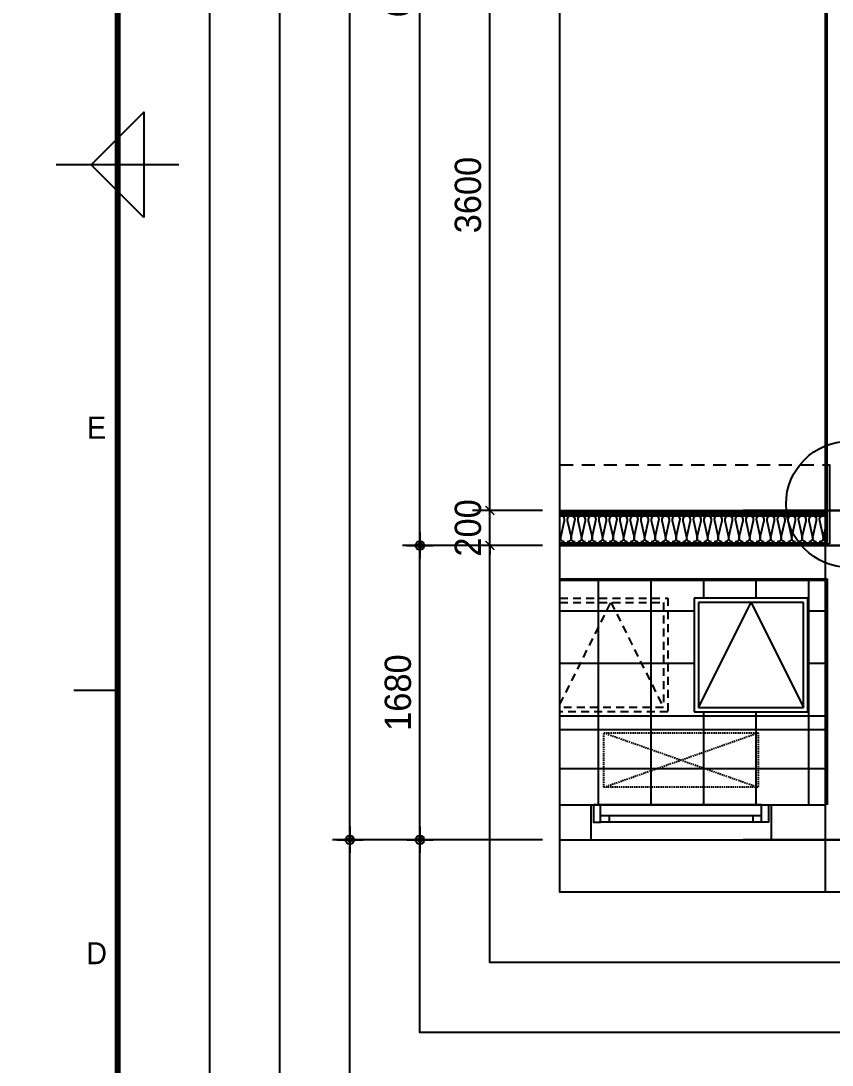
# Model space of a CAD drawing. Header units: millimetres. Extents: x -24416 to 92204, y -190080 to 23760.
# Drawn here: x 498 to 5131, y -150669 to -144708 of the extents above; entities that cross this region are included whole.
import ezdxf
from ezdxf.enums import TextEntityAlignment as Align
from ezdxf.xclip import XClip

# ---------------------------------------------------------------- set-up
doc = ezdxf.new("R2010")
doc.units = ezdxf.units.MM
doc.header["$LTSCALE"] = 50
doc.header["$XCLIPFRAME"] = 0
for name, pattern in [('AUDIT_D_220706163347-0', [0]), ('CEN', [62, 60, -1, 0, -1]), ('HD', [2.5, 1.5, -1]), ('HID', [2.5, 1.5, -1])]:
    doc.linetypes.add(name, pattern=pattern)
doc.layers.get('defpoints').update_dxf_attribs({"color": 139})
for name, color, linetype in [('A-ELE8', 8, 'Continuous'), ('AA-BORD-FORM', 7, 'Continuous'), ('AA-BORD-TEXT', 3, 'Continuous'), ('AA-XXXX-DIMS', 7, 'Continuous'), ('ARDM', 7, 'Continuous'), ('CEN_CON', 1, 'CEN'), ('CONC', 2, 'Continuous'), ('dan1', 7, 'HID'), ('DIM', 7, 'AUDIT_D_220706163347-0'), ('ELE3_CON', 7, 'Continuous'), ('ETC', 6, 'Continuous'), ('INS', 252, 'Continuous'), ('WAL_DRY', 7, 'Continuous'), ('WIN', 4, 'Continuous'), ('바닥타일', 8, 'Continuous')]:
    doc.layers.add(name, color=color, linetype=linetype)
doc.layers.add('Defpoint', color=135, linetype='Continuous', plot=False)
doc.layers.add('MC', color=135, linetype='Continuous', plot=False)
doc.styles.add('HAUD01', font='Dotum.ttf')
doc.styles.add('맑은고딕', font='malgun.ttf', dxfattribs={"width": 0.9})
doc.dimstyles.new('DIM-50', dxfattribs={"dimscale": 50, "dimtxt": 3, "dimasz": 1, "dimexe": 2, "dimexo": 2, "dimgap": 1, "dimtad": 1, "dimdec": 0, "dimzin": 0, "dimdsep": 46, "dimtxsty": '맑은고딕', "dimblk1": 'DIMDOT', "dimblk2": 'DIMDOT', "dimsah": 1, "dimcen": 0.09, "dimdle": 2, "dimclrd": 7, "dimclre": 7, "dimclrt": 3, "dimadec": 0, "dimazin": 0, "dimtfac": 1, "dimtdec": 0, "dimtix": 1, "dimtmove": 2, "dimatfit": 3, "dimldrblk": 'DIMDOT', "dimfxl": 1, "dimtolj": 1, "dimtzin": 0, "dimarcsym": 0})
doc.dimstyles.new('MCDIM-50', dxfattribs={"dimscale": 50, "dimtxt": 3, "dimasz": 1, "dimexe": 2, "dimexo": 2, "dimgap": 1, "dimtad": 1, "dimdec": 0, "dimzin": 0, "dimdsep": 46, "dimtxsty": '맑은고딕', "dimblk1": 'ARCHTICK', "dimblk2": 'ARCHTICK', "dimsah": 1, "dimcen": 0.09, "dimdle": 2, "dimclrd": 7, "dimclre": 7, "dimclrt": 3, "dimadec": 0, "dimazin": 0, "dimtfac": 1, "dimtdec": 0, "dimtix": 1, "dimtmove": 2, "dimatfit": 3, "dimldrblk": 'ARCHTICK', "dimfxl": 1, "dimtolj": 1, "dimtzin": 0, "dimarcsym": 0})

# ---------------------------------------------------------------- blocks, each defined once
blk = doc.blocks.new('XR-FORM 청주월명')
at = {"layer": 'AA-BORD-FORM', "color": 2}
for p, q in [((28, 297), (14, 297)), ((21, 237), (16, 237))]:
    blk.add_line(p, q, dxfattribs=at)
at = {"layer": 'AA-BORD-FORM', "color": 2, "const_width": 0.682}
blk.add_lwpolyline([(21, 17), (21, 577), (821, 577), (821, 17)], close=True, dxfattribs=at)
at = {"layer": 'AA-BORD-FORM', "color": 2}
blk.add_lwpolyline([(24, 291), (18, 297), (24, 303)], close=True, dxfattribs=at)
at = {"layer": 'AA-BORD-TEXT', "color": 7, "style": 'HAUD01'}
for s, p in [('E', (18.61, 267)), ('D', (18.61, 207))]:
    blk.add_text(s, height=2.5, dxfattribs=at).set_placement(p, align=Align.MIDDLE_CENTER)
blk = doc.blocks.new('실외기창_1000')
at = {"layer": 'WIN', "color": 8}
blk.add_line((960, 100), (40, 100), dxfattribs=at)
at = {"layer": 'WIN'}
for p, q in [((960, 36), (40, 36)), ((960, 0), (40, 0)), ((90, 36), (90, 0)), ((910, 36), (910, 0))]:
    blk.add_line(p, q, dxfattribs=at)
for points in [[(40, 100), (0, 100), (0, 0), (40, 0)], [(960, 100), (1000, 100), (1000, 0), (960, 0)]]:
    blk.add_lwpolyline(points, close=True, dxfattribs=at)
blk = doc.blocks.new('A$C24669fbc')
at = {"layer": 'Defpoint'}
blk.add_lwpolyline([(1650, 850), (0, 850), (0, 0), (1650, 0)], close=True, dxfattribs=at)
at = {"layer": 'ETC', "linetype": 'HD', "ltscale": 0.6}
for points in [[(100, 750), (750, 750), (750, 100), (100, 100)], [(125, 725), (725, 725), (725, 125), (125, 125)]]:
    blk.add_lwpolyline(points, close=True, dxfattribs=at)
blk.add_lwpolyline([(125, 125), (425, 725), (725, 125)], dxfattribs=at)
at = {"layer": 'ETC', "linetype": 'HD', "ltscale": 10}
for points in [[(1550, 750), (900, 750), (900, 100), (1550, 100)], [(1525, 725), (925, 725), (925, 125), (1525, 125)]]:
    blk.add_lwpolyline(points, close=True, dxfattribs=at)
blk.add_lwpolyline([(925, 125), (1225, 725), (1525, 125)], dxfattribs=at)
blk = doc.blocks.new('A$C8273e713')
at = {"layer": 'A-ELE8', "linetype": 'HID', "ltscale": 0.1}
for p, q in [((0, 310), (880, 0)), ((0, 0), (880, 310))]:
    blk.add_line(p, q, dxfattribs=at)
blk.add_lwpolyline([(0, 310), (880, 310), (880, 0), (0, 0)], close=True, dxfattribs=at)
blk = doc.blocks.new('insul1')
blk.add_lwpolyline([(0, 0, 0.480617), (0.146, 0.183), (0.004, 0.817, -1.249969), (0.296, 0.817), (0.154, 0.183, 0.480617), (0.3, 0, 0.480617)], format="xyb")
blk = doc.blocks.new('U-131A(기본)', base_point=(-95320.8, -158830.5))
at = {"layer": '바닥타일'}
h = blk.add_hatch(dxfattribs=at)
h.set_pattern_fill('_USER', color=256, scale=300, double=1, pattern_type=0)
h.set_pattern_definition([(0, (-296297.88, -137577.17), (0, 300), []), (90, (-296297.88, -137577.17), (-300, 2e-14), [])])
h.paths.add_polyline_path([(-94460.8, -157475.5), (-94760.8, -157475.5), (-94460.8, -158075.5)], flags=0)
h.paths.add_polyline_path([(-94460.8, -157475.5), (-94760.8, -157475.5), (-94460.8, -158075.5)], flags=0)
h.paths.add_polyline_path([(-95060.8, -158075.5), (-94460.8, -158075.5), (-94760.8, -157475.5)], flags=0)
h.paths.add_polyline_path([(-95085.8, -158100.5), (-94435.8, -158100.5), (-94435.8, -157450.5), (-95085.8, -157450.5)], flags=16)
h.paths.add_polyline_path([(-95060.8, -158075.5), (-94460.8, -158075.5), (-94760.8, -157475.5)], flags=0)
h.paths.add_polyline_path([(-95195.8, -157340.5), (-95195.8, -158630.5), (-93535.8, -158630.5), (-93535.8, -157340.5)])
at = {"layer": 'CEN_CON'}
for p, q in [((-93375.8, -157150.5), (-95925.8, -157150.5)), ((-80690.8, -158830.5), (-95925.8, -158830.5))]:
    blk.add_line(p, q, dxfattribs=at)
at = {"layer": 'CONC'}
for p, q in [((-95195.8, -156690.5), (-95195.8, -151150.5)), ((-93410.8, -157140.5), (-95208.8, -157140.5)), ((-93410.8, -157340.5), (-95195.8, -157340.5)), ((-95195.8, -157340.5), (-95195.8, -158630.5)), ((-94875.8, -158630.5), (-95185.8, -158630.5)), ((-94875.8, -158630.5), (-94875.8, -158830.5)), ((-93530.8, -158630.5), (-93845.8, -158630.5)), ((-93845.8, -158630.5), (-93845.8, -158830.5)), ((-94875.8, -158830.5), (-95320.8, -158830.5)), ((-93410.8, -158830.5), (-93845.8, -158830.5))]:
    blk.add_line(p, q, dxfattribs=at)
blk.add_lwpolyline([(-95195.8, -156690.5), (-95208.8, -156690.5), (-95208.8, -157140.5)], dxfattribs=at)
at = {"layer": 'dan1'}
blk.add_line((-91575.8, -156690.5), (-95195.8, -156690.5), dxfattribs=at)
at = {"layer": 'ELE3_CON'}
for p, q in [((-93845.8, -158630.5), (-94875.8, -158630.5)), ((-93845.8, -158830.5), (-94875.8, -158830.5))]:
    blk.add_line(p, q, dxfattribs=at)
at = {"layer": 'INS'}
for p, q in [((-95195.8, -157140.5), (-95195.8, -156690.5)), ((-93395.8, -156980.5), (-95195.8, -156980.5)), ((-93395.8, -157135.5), (-95195.8, -157135.5))]:
    blk.add_line(p, q, dxfattribs=at)
at = {"layer": 'MC'}
for p, q in [((-95185.8, -159130.5), (-95185.8, -148195.5)), ((-91265.8, -156950.5), (-95925.8, -156950.5))]:
    blk.add_line(p, q, dxfattribs=at)
at = {"layer": 'WAL_DRY'}
for p, q in [((-93395.8, -156960.5), (-95195.8, -156960.5)), ((-93395.8, -156970.5), (-95195.8, -156970.5))]:
    blk.add_line(p, q, dxfattribs=at)
at = {"xscale": -1}
blk.add_blockref('실외기창_1000', (-93860.8, -158730.5), dxfattribs=at)
at = {"layer": 'A-ELE8', "linetype": 'HID', "ltscale": 0.1, "xscale": -1}
blk.add_blockref('A$C8273e713', (-93920.8, -158530.5), dxfattribs=at)
at = {"layer": 'ETC', "linetype": 'HD', "ltscale": 10, "xscale": -1}
blk.add_blockref('A$C24669fbc', (-93535.8, -158200.5), dxfattribs=at)
at = {"layer": 'INS', "xscale": 150, "yscale": 150, "zscale": 150, "row_count": 1, "column_count": 30, "row_spacing": 0, "column_spacing": 60}
blk.add_blockref('insul1', (-95195.8, -157130.5), dxfattribs=at)
blk = doc.blocks.new('DIMDOT')
at = {"layer": 'AA-XXXX-DIMS'}
for p, q in [((0, -1.5), (0, 1.5)), ((-1.5, 0), (1.5, 0))]:
    blk.add_line(p, q, dxfattribs=at)
for radius in [0.5, 0.25]:
    blk.add_circle((0, 0), radius, dxfattribs=at)
blk = doc.blocks.new('*D412')
at = {"layer": 'defpoints', "color": 0, "transparency": 16777216}
for p in [(5863.7, -171462.4), (6663.7, -171462.4), (6663.7, -173142.4)]:
    blk.add_point(p, dxfattribs=at)
at = {"layer": 'DIM', "color": 7, "lineweight": -2, "transparency": 16777216}
for p, q in [((6563.7, -171462.4), (5763.7, -171462.4)), ((5863.7, -173092.4), (5863.7, -171512.4)), ((6563.7, -173142.4), (5763.7, -173142.4))]:
    blk.add_line(p, q, dxfattribs=at)
at = {"layer": 'DIM', "color": 7, "lineweight": -2, "transparency": 16777216, "xscale": 50, "yscale": 50, "zscale": 50}
for p, rotation in [((5863.7, -171462.4), 90), ((5863.7, -173142.4), 270)]:
    blk.add_blockref('DIMDOT', p, dxfattribs=dict(at, rotation=rotation))
at = {"layer": 'DIM', "color": 3, "transparency": 16777216, "insert": (5738.6, -172302.4), "char_height": 150, "attachment_point": 5, "rotation": 90, "style": 'HAUD01'}
blk.add_mtext('\\A1;1680', dxfattribs=at)
blk = doc.blocks.new('*D413')
at = {"layer": 'defpoints', "color": 0, "transparency": 16777216}
for p in [(5863.7, -164997.4), (6663.7, -164997.4), (6663.7, -171462.4)]:
    blk.add_point(p, dxfattribs=at)
at = {"layer": 'DIM', "color": 7, "lineweight": -2, "transparency": 16777216}
for p, q in [((6563.7, -164997.4), (5763.7, -164997.4)), ((5863.7, -171412.4), (5863.7, -165047.4)), ((6563.7, -171462.4), (5763.7, -171462.4))]:
    blk.add_line(p, q, dxfattribs=at)
at = {"layer": 'DIM', "color": 7, "lineweight": -2, "transparency": 16777216, "xscale": 50, "yscale": 50, "zscale": 50}
for p, rotation in [((5863.7, -164997.4), 90), ((5863.7, -171462.4), 270)]:
    blk.add_blockref('DIMDOT', p, dxfattribs=dict(at, rotation=rotation))
at = {"layer": 'DIM', "color": 3, "transparency": 16777216, "insert": (5738.6, -168229.9), "char_height": 150, "attachment_point": 5, "rotation": 90, "style": 'HAUD01'}
blk.add_mtext('\\A1;6465', dxfattribs=at)
blk = doc.blocks.new('*D417')
at = {"layer": 'defpoints', "color": 0, "transparency": 16777216}
for p in [(5463.7, -162807.4), (6663.7, -162807.4), (6663.7, -173142.4)]:
    blk.add_point(p, dxfattribs=at)
at = {"layer": 'DIM', "color": 7, "lineweight": -2, "transparency": 16777216}
for p, q in [((6563.7, -162807.4), (5363.7, -162807.4)), ((5463.7, -173092.4), (5463.7, -162857.4)), ((6563.7, -173142.4), (5363.7, -173142.4))]:
    blk.add_line(p, q, dxfattribs=at)
at = {"layer": 'DIM', "color": 7, "lineweight": -2, "transparency": 16777216, "xscale": 50, "yscale": 50, "zscale": 50}
for p, rotation in [((5463.7, -162807.4), 90), ((5463.7, -173142.4), 270)]:
    blk.add_blockref('DIMDOT', p, dxfattribs=dict(at, rotation=rotation))
at = {"layer": 'DIM', "color": 3, "transparency": 16777216, "insert": (5338.6, -167974.9), "char_height": 150, "attachment_point": 5, "rotation": 90, "style": 'HAUD01'}
blk.add_mtext('\\A1;10335', dxfattribs=at)
blk = doc.blocks.new('_ArchTick')
at = {"color": 0, "linetype": 'ByBlock', "const_width": 0.15}
blk.add_lwpolyline([(-0.5, -0.5), (0.5, 0.5)], dxfattribs=at)
blk = doc.blocks.new('*D418')
at = {"layer": 'defpoints', "color": 0, "linetype": 'ByBlock', "transparency": 16777216}
for p in [(6263.7, -171262.4), (6663.7, -171262.4), (6663.7, -171462.4)]:
    blk.add_point(p, dxfattribs=at)
at = {"layer": 'DIM', "color": 7, "linetype": 'ByBlock', "lineweight": -2, "transparency": 16777216}
for p, q in [((6263.7, -171262.4), (6263.7, -171212.4)), ((6563.7, -171262.4), (6163.7, -171262.4)), ((6263.7, -171462.4), (6263.7, -171262.4)), ((6563.7, -171462.4), (6163.7, -171462.4)), ((6263.7, -171462.4), (6263.7, -171512.4))]:
    blk.add_line(p, q, dxfattribs=at)
at = {"layer": 'DIM', "color": 7, "linetype": 'ByBlock', "lineweight": -2, "transparency": 16777216, "xscale": 50, "yscale": 50, "zscale": 50}
for p, rotation in [((6263.7, -171262.4), 270), ((6263.7, -171462.4), 90)]:
    blk.add_blockref('_ArchTick', p, dxfattribs=dict(at, rotation=rotation))
at = {"layer": 'DIM', "color": 3, "linetype": 'ByBlock', "transparency": 16777216, "insert": (6138.6, -171362.4), "char_height": 150, "attachment_point": 5, "rotation": 90, "style": 'HAUD01'}
blk.add_mtext('\\A1;200', dxfattribs=at)
blk = doc.blocks.new('*D818')
at = {"layer": 'defpoints', "color": 0, "linetype": 'ByBlock', "transparency": 16777216}
for p in [(6263.7, -167662.4), (6663.7, -167662.4), (6663.7, -171262.4)]:
    blk.add_point(p, dxfattribs=at)
at = {"layer": 'DIM', "color": 7, "linetype": 'ByBlock', "lineweight": -2, "transparency": 16777216}
for p, q in [((6263.7, -171362.4), (6263.7, -167562.4)), ((6563.7, -167662.4), (6163.7, -167662.4)), ((6563.7, -171262.4), (6163.7, -171262.4))]:
    blk.add_line(p, q, dxfattribs=at)
at = {"layer": 'DIM', "color": 7, "linetype": 'ByBlock', "lineweight": -2, "transparency": 16777216, "xscale": 50, "yscale": 50, "zscale": 50}
for p, rotation in [((6263.7, -167662.4), 90), ((6263.7, -171262.4), 270)]:
    blk.add_blockref('_ArchTick', p, dxfattribs=dict(at, rotation=rotation))
at = {"layer": 'DIM', "color": 3, "linetype": 'ByBlock', "transparency": 16777216, "insert": (6138.6, -169462.4), "char_height": 150, "attachment_point": 5, "rotation": 90, "style": 'HAUD01'}
blk.add_mtext('\\A1;3600', dxfattribs=at)
blk = doc.blocks.new('A$C45F312F6')
at = {"layer": 'ARDM', "color": 3}
blk.add_circle((5228, -171227.4), 360, dxfattribs=at)
blk = doc.blocks.new('DIM-1108')
at = {"layer": 'DIM'}
for base, p1, p2, picture, middle in [((5463.7, -162807.4), (6663.7, -173142.4), (6663.7, -162807.4), '*D417', (5338.6, -167974.9)), ((5863.7, -164997.4), (6663.7, -171462.4), (6663.7, -164997.4), '*D413', (5738.6, -168229.9)), ((5863.7, -171462.4), (6663.7, -173142.4), (6663.7, -171462.4), '*D412', (5738.6, -172302.4))]:
    dim = blk.add_linear_dim(base=base, p1=p1, p2=p2, angle=90, dimstyle='DIM-50', override={"dimscale": 50, "dimtxsty": 'HAUD01'}, dxfattribs=at)
    dim.commit()
    dim.dimension.update_dxf_attribs({"geometry": picture, "text_midpoint": middle})
at = {"layer": 'DIM', "linetype": 'ByBlock'}
for base, p1, p2, picture, middle in [((6263.7, -167662.4), (6663.7, -171262.4), (6663.7, -167662.4), '*D818', (6138.6, -169462.4)), ((6263.7, -171262.4), (6663.7, -171462.4), (6663.7, -171262.4), '*D418', (6138.6, -171362.4))]:
    dim = blk.add_linear_dim(base=base, p1=p1, p2=p2, angle=90, dimstyle='MCDIM-50', override={"dimtxsty": 'HAUD01'}, dxfattribs=at)
    dim.commit()
    dim.dimension.update_dxf_attribs({"geometry": picture, "text_midpoint": middle})

msp = doc.modelspace()

# ---------------------------------------------------------------- linework, layer by layer
at = {"layer": 'defpoints'}
for points in [[(1576.9, -133957.4), (37093, -133957.4), (37093, -151682.4), (1576.9, -151682.4)], [(1976.9, -134357.4), (36693, -134357.4), (36693, -151282.4), (1976.9, -151282.4)], [(2376.9, -134757.4), (36293, -134757.4), (36293, -150882.4), (2376.9, -150882.4)], [(2776.9, -135157.4), (35893, -135157.4), (35893, -150482.4), (2776.9, -150482.4)], [(3176.9, -135557.4), (35493, -135557.4), (35493, -150082.4), (3176.9, -150082.4)], [(3576.9, -135957.4), (35093, -135957.4), (35093, -149682.4), (3576.9, -149682.4)]]:
    msp.add_lwpolyline(points, close=True, dxfattribs=at)

# ---------------------------------------------------------------- block references
for name, p in [('DIM-1108', (-3086.8, 23760)), ('A$C45F312F6', (0, 23760)), ('U-131A(기본)', (5228, -149382.4))]:
    msp.add_blockref(name, p)
at = {"xscale": 50, "yscale": 50, "zscale": 50}
msp.add_blockref('XR-FORM 청주월명', (0, -160380), dxfattribs=at)
ref = msp.add_blockref('U-131A(기본)', (5228, -149382.4), dxfattribs=dict(xscale=-1))
XClip(ref).set_block_clipping_path([(-125185.7621048288, -159130.4644776349), (-93669.6970513853, -145405.4644776349)])

doc.saveas('drawing.dxf')
